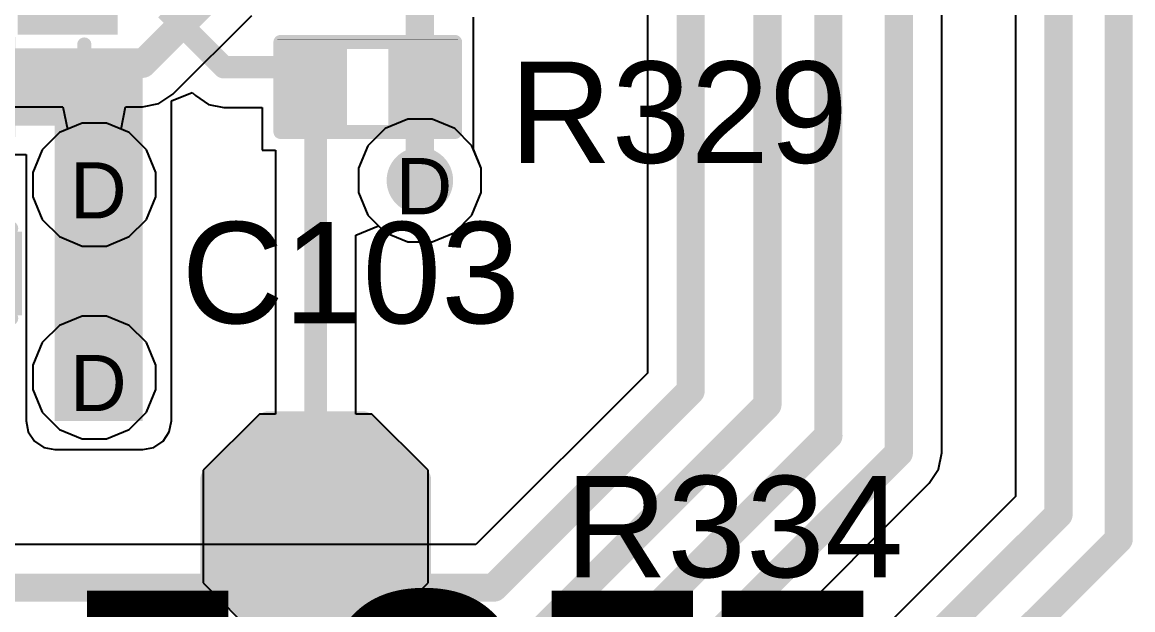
# Model space of a CAD drawing. Header units: inches. Extents: x -11 to 5428, y 0 to 5423.
# Drawn here: x 113.12 to 123.14, y 17.3 to 22.61 of the extents above; entities that cross this region are included whole.
import ezdxf

# ---------------------------------------------------------------- set-up
doc = ezdxf.new("R2010")
doc.units = ezdxf.units.IN
for name, color, linetype in [('Bottom Layer', 5, 'Continuous'), ('Drill Drawing', 1, 'Continuous'), ('GND', 16, 'Continuous'), ('PWR', 76, 'Continuous'), ('Top Layer', 1, 'Continuous'), ('Top Overlay', 2, 'Continuous'), ('Top Paste', 8, 'Continuous'), ('Top Solder', 216, 'Continuous'), ('Via Holes', 16, 'Continuous')]:
    doc.layers.add(name, color=color, linetype=linetype)
doc.styles.add('Arial', font='', dxfattribs={"height": 0.2})
doc.styles.add('Arial_Bold', font='', dxfattribs={"height": 0.2})
doc.styles.get('Arial').set_extended_font_data('Arial')
doc.styles.get('Arial_Bold').set_extended_font_data('Arial', bold=True)

# ---------------------------------------------------------------- blocks, each defined once
blk = doc.blocks.new('16_QFN__3_3___545')
at = {"layer": 'Top Layer'}
for points in [[(-0.875, 1.8), (-0.625, 1.8), (-0.625, 1.1), (-0.875, 1.1)], [(-0.375, 1.8), (-0.125, 1.8), (-0.125, 1.1), (-0.375, 1.1)], [(0.125, 1.8), (0.375, 1.8), (0.375, 1.1), (0.125, 1.1)], [(0.625, 1.8), (0.875, 1.8), (0.875, 1.1), (0.625, 1.1)], [(-1.1, 0.875), (-1.1, 0.625), (-1.8, 0.625), (-1.8, 0.875)], [(-0.85, 0.85), (0.85, 0.85), (0.85, -0.85), (-0.85, -0.85)], [(1.8, 0.875), (1.8, 0.625), (1.1, 0.625), (1.1, 0.875)], [(-1.1, 0.375), (-1.1, 0.125), (-1.8, 0.125), (-1.8, 0.375)], [(1.8, 0.375), (1.8, 0.125), (1.1, 0.125), (1.1, 0.375)], [(-1.1, -0.125), (-1.1, -0.375), (-1.8, -0.375), (-1.8, -0.125)], [(1.8, -0.125), (1.8, -0.375), (1.1, -0.375), (1.1, -0.125)], [(-1.1, -0.625), (-1.1, -0.875), (-1.8, -0.875), (-1.8, -0.625)], [(1.8, -0.625), (1.8, -0.875), (1.1, -0.875), (1.1, -0.625)], [(-0.875, -1.1), (-0.625, -1.1), (-0.625, -1.8), (-0.875, -1.8)], [(-0.375, -1.1), (-0.125, -1.1), (-0.125, -1.8), (-0.375, -1.8)], [(0.125, -1.1), (0.375, -1.1), (0.375, -1.8), (0.125, -1.8)], [(0.625, -1.1), (0.875, -1.1), (0.875, -1.8), (0.625, -1.8)]]:
    blk.add_hatch(color=1, dxfattribs=at).paths.add_polyline_path(points)
at = {"layer": 'Top Paste'}
for points in [[(-0.875, 1.8), (-0.625, 1.8), (-0.625, 1.1), (-0.875, 1.1)], [(-0.375, 1.8), (-0.125, 1.8), (-0.125, 1.1), (-0.375, 1.1)], [(0.125, 1.8), (0.375, 1.8), (0.375, 1.1), (0.125, 1.1)], [(0.625, 1.8), (0.875, 1.8), (0.875, 1.1), (0.625, 1.1)], [(-1.1, 0.875), (-1.1, 0.625), (-1.8, 0.625), (-1.8, 0.875)], [(-0.85, 0.85), (0.85, 0.85), (0.85, -0.85), (-0.85, -0.85)], [(1.8, 0.875), (1.8, 0.625), (1.1, 0.625), (1.1, 0.875)], [(-1.1, 0.375), (-1.1, 0.125), (-1.8, 0.125), (-1.8, 0.375)], [(1.8, 0.375), (1.8, 0.125), (1.1, 0.125), (1.1, 0.375)], [(-1.1, -0.125), (-1.1, -0.375), (-1.8, -0.375), (-1.8, -0.125)], [(1.8, -0.125), (1.8, -0.375), (1.1, -0.375), (1.1, -0.125)], [(-1.1, -0.625), (-1.1, -0.875), (-1.8, -0.875), (-1.8, -0.625)], [(1.8, -0.625), (1.8, -0.875), (1.1, -0.875), (1.1, -0.625)], [(-0.875, -1.1), (-0.625, -1.1), (-0.625, -1.8), (-0.875, -1.8)], [(-0.375, -1.1), (-0.125, -1.1), (-0.125, -1.8), (-0.375, -1.8)], [(0.125, -1.1), (0.375, -1.1), (0.375, -1.8), (0.125, -1.8)], [(0.625, -1.1), (0.875, -1.1), (0.875, -1.8), (0.625, -1.8)]]:
    blk.add_hatch(color=8, dxfattribs=at).paths.add_polyline_path(points)
at = {"layer": 'Top Solder'}
for points in [[(-0.977, 1.902), (-0.523, 1.902), (-0.523, 0.998), (-0.977, 0.998)], [(-0.477, 1.902), (-0.023, 1.902), (-0.023, 0.998), (-0.477, 0.998)], [(0.023, 1.902), (0.477, 1.902), (0.477, 0.998), (0.023, 0.998)], [(0.523, 1.902), (0.977, 1.902), (0.977, 0.998), (0.523, 0.998)], [(-0.998, 0.977), (-0.998, 0.523), (-1.902, 0.523), (-1.902, 0.977)], [(-0.952, 0.952), (0.952, 0.952), (0.952, -0.952), (-0.952, -0.952)], [(1.902, 0.977), (1.902, 0.523), (0.998, 0.523), (0.998, 0.977)], [(-0.998, 0.477), (-0.998, 0.023), (-1.902, 0.023), (-1.902, 0.477)], [(1.902, 0.477), (1.902, 0.023), (0.998, 0.023), (0.998, 0.477)], [(-0.998, -0.023), (-0.998, -0.477), (-1.902, -0.477), (-1.902, -0.023)], [(1.902, -0.023), (1.902, -0.477), (0.998, -0.477), (0.998, -0.023)], [(-0.998, -0.523), (-0.998, -0.977), (-1.902, -0.977), (-1.902, -0.523)], [(1.902, -0.523), (1.902, -0.977), (0.998, -0.977), (0.998, -0.523)], [(-0.977, -0.998), (-0.523, -0.998), (-0.523, -1.902), (-0.977, -1.902)], [(-0.477, -0.998), (-0.023, -0.998), (-0.023, -1.902), (-0.477, -1.902)], [(0.023, -0.998), (0.477, -0.998), (0.477, -1.902), (0.023, -1.902)], [(0.523, -0.998), (0.977, -0.998), (0.977, -1.902), (0.523, -1.902)]]:
    blk.add_hatch(color=216, dxfattribs=at).paths.add_polyline_path(points)
at = {"layer": 'Top Overlay'}
for points in [[(-1.6, 1.067, 0.127, 0.127, 0), (-1.6, 1.6, 0.127, 0.127, 0)], [(-1.067, 1.6, 0.127, 0.127, 0), (-1.6, 1.6, 0.127, 0.127, 0)], [(1.6, 1.6, 0.127, 0.127, 0), (1.067, 1.6, 0.127, 0.127, 0)], [(1.6, 1.067, 0.127, 0.127, 0), (1.6, 1.6, 0.127, 0.127, 0)], [(-1.956, 0.762, 0.127, 0.127, 0), (-2.083, 0.889, 0.127, 0.127, 0)], [(-2.083, 0.635, 0.127, 0.127, 0), (-2.083, 0.889, 0.127, 0.127, 0)], [(-2.083, 0.635, 0.127, 0.127, 0), (-1.956, 0.762, 0.127, 0.127, 0)], [(-1.6, -1.6, 0.127, 0.127, 0), (-1.6, -1.067, 0.127, 0.127, 0)], [(1.6, -1.6, 0.127, 0.127, 0), (1.6, -1.067, 0.127, 0.127, 0)], [(-1.067, -1.6, 0.127, 0.127, 0), (-1.6, -1.6, 0.127, 0.127, 0)], [(1.6, -1.6, 0.127, 0.127, 0), (1.067, -1.6, 0.127, 0.127, 0)]]:
    blk.add_lwpolyline(points, format="xyseb", dxfattribs=at)
for points in [[(-1.632, 1.6, 0.0635, 0.0635, 1), (-1.568, 1.6, 0.0635, 0.0635, 1)], [(-1.632, 1.6, 0.0635, 0.0635, 1), (-1.568, 1.6, 0.0635, 0.0635, 1)], [(-1.099, 1.6, 0.0635, 0.0635, 1), (-1.035, 1.6, 0.0635, 0.0635, 1)], [(1.035, 1.6, 0.0635, 0.0635, 1), (1.099, 1.6, 0.0635, 0.0635, 1)], [(1.568, 1.6, 0.0635, 0.0635, 1), (1.632, 1.6, 0.0635, 0.0635, 1)], [(1.568, 1.6, 0.0635, 0.0635, 1), (1.632, 1.6, 0.0635, 0.0635, 1)], [(-1.632, 1.067, 0.0635, 0.0635, 1), (-1.568, 1.067, 0.0635, 0.0635, 1)], [(1.568, 1.067, 0.0635, 0.0635, 1), (1.632, 1.067, 0.0635, 0.0635, 1)], [(-2.115, 0.889, 0.0635, 0.0635, 1), (-2.051, 0.889, 0.0635, 0.0635, 1)], [(-2.115, 0.889, 0.0635, 0.0635, 1), (-2.051, 0.889, 0.0635, 0.0635, 1)], [(-1.988, 0.762, 0.0635, 0.0635, 1), (-1.924, 0.762, 0.0635, 0.0635, 1)], [(-1.988, 0.762, 0.0635, 0.0635, 1), (-1.924, 0.762, 0.0635, 0.0635, 1)], [(-2.115, 0.635, 0.0635, 0.0635, 1), (-2.051, 0.635, 0.0635, 0.0635, 1)], [(-2.115, 0.635, 0.0635, 0.0635, 1), (-2.051, 0.635, 0.0635, 0.0635, 1)], [(-1.632, -1.067, 0.0635, 0.0635, 1), (-1.568, -1.067, 0.0635, 0.0635, 1)], [(1.568, -1.067, 0.0635, 0.0635, 1), (1.632, -1.067, 0.0635, 0.0635, 1)], [(-1.632, -1.6, 0.0635, 0.0635, 1), (-1.568, -1.6, 0.0635, 0.0635, 1)], [(-1.632, -1.6, 0.0635, 0.0635, 1), (-1.568, -1.6, 0.0635, 0.0635, 1)], [(-1.099, -1.6, 0.0635, 0.0635, 1), (-1.035, -1.6, 0.0635, 0.0635, 1)], [(1.035, -1.6, 0.0635, 0.0635, 1), (1.099, -1.6, 0.0635, 0.0635, 1)], [(1.568, -1.6, 0.0635, 0.0635, 1), (1.632, -1.6, 0.0635, 0.0635, 1)], [(1.568, -1.6, 0.0635, 0.0635, 1), (1.632, -1.6, 0.0635, 0.0635, 1)]]:
    blk.add_lwpolyline(points, format="xyseb", close=True, dxfattribs=at)
blk = doc.blocks.new('T__________547')
at = {"layer": 'Top Layer'}
blk.add_hatch(color=1, dxfattribs=at).paths.add_polyline_path([(0.381, 0.762), (-0.381, 0.762), (-0.762, 0.381), (-0.762, -0.381), (-0.381, -0.762), (0.381, -0.762), (0.762, -0.381), (0.762, 0.381)])
at = {"layer": 'Top Paste'}
blk.add_hatch(color=8, dxfattribs=at).paths.add_polyline_path([(0.381, 0.762), (-0.381, 0.762), (-0.762, 0.381), (-0.762, -0.381), (-0.381, -0.762), (0.381, -0.762), (0.762, -0.381), (0.762, 0.381)])
at = {"layer": 'Top Solder'}
blk.add_hatch(color=216, dxfattribs=at).paths.add_polyline_path([(0.432, 0.864), (-0.432, 0.864), (-0.864, 0.432), (-0.864, -0.432), (-0.432, -0.864), (0.432, -0.864), (0.864, -0.432), (0.864, 0.432)])
at = {"layer": 'Top Overlay'}
for points in [[(-0.94, 0.432, 0.2, 0.2, 0), (-0.432, 0.94, 0.2, 0.2, 0)], [(-0.432, 0.94, 0.2, 0.2, 0), (0.432, 0.94, 0.2, 0.2, 0)], [(0.432, 0.94, 0.2, 0.2, 0), (0.94, 0.432, 0.2, 0.2, 0)], [(-0.94, -0.432, 0.2, 0.2, 0), (-0.94, 0.432, 0.2, 0.2, 0)], [(0.94, -0.432, 0.2, 0.2, 0), (0.94, 0.432, 0.2, 0.2, 0)], [(-0.94, -0.432, 0.2, 0.2, 0), (-0.432, -0.94, 0.2, 0.2, 0)], [(0.432, -0.94, 0.2, 0.2, 0), (0.94, -0.432, 0.2, 0.2, 0)], [(-0.432, -0.94, 0.2, 0.2, 0), (0.432, -0.94, 0.2, 0.2, 0)]]:
    blk.add_lwpolyline(points, format="xyseb", dxfattribs=at)
for points in [[(-0.482, 0.94, 0.1, 0.1, 1), (-0.382, 0.94, 0.1, 0.1, 1)], [(-0.482, 0.94, 0.1, 0.1, 1), (-0.382, 0.94, 0.1, 0.1, 1)], [(0.382, 0.94, 0.1, 0.1, 1), (0.482, 0.94, 0.1, 0.1, 1)], [(0.382, 0.94, 0.1, 0.1, 1), (0.482, 0.94, 0.1, 0.1, 1)], [(-0.99, 0.432, 0.1, 0.1, 1), (-0.89, 0.432, 0.1, 0.1, 1)], [(-0.99, 0.432, 0.1, 0.1, 1), (-0.89, 0.432, 0.1, 0.1, 1)], [(0.89, 0.432, 0.1, 0.1, 1), (0.99, 0.432, 0.1, 0.1, 1)], [(0.89, 0.432, 0.1, 0.1, 1), (0.99, 0.432, 0.1, 0.1, 1)], [(-0.99, -0.432, 0.1, 0.1, 1), (-0.89, -0.432, 0.1, 0.1, 1)], [(-0.99, -0.432, 0.1, 0.1, 1), (-0.89, -0.432, 0.1, 0.1, 1)], [(0.89, -0.432, 0.1, 0.1, 1), (0.99, -0.432, 0.1, 0.1, 1)], [(0.89, -0.432, 0.1, 0.1, 1), (0.99, -0.432, 0.1, 0.1, 1)], [(-0.482, -0.94, 0.1, 0.1, 1), (-0.382, -0.94, 0.1, 0.1, 1)], [(-0.482, -0.94, 0.1, 0.1, 1), (-0.382, -0.94, 0.1, 0.1, 1)], [(0.382, -0.94, 0.1, 0.1, 1), (0.482, -0.94, 0.1, 0.1, 1)], [(0.382, -0.94, 0.1, 0.1, 1), (0.482, -0.94, 0.1, 0.1, 1)]]:
    blk.add_lwpolyline(points, format="xyseb", close=True, dxfattribs=at)
blk = doc.blocks.new('R___0402_554')
at = {"layer": 'Top Layer'}
for points in [[(-0.699, -0.317), (-0.699, 0.318), (-0.241, 0.318), (-0.241, -0.317)], [(0.241, -0.317), (0.241, 0.318), (0.698, 0.318), (0.698, -0.317)]]:
    blk.add_hatch(color=1, dxfattribs=at).paths.add_polyline_path(points)
at = {"layer": 'Top Paste'}
for points in [[(-0.699, -0.317), (-0.699, 0.318), (-0.241, 0.318), (-0.241, -0.317)], [(0.241, -0.317), (0.241, 0.318), (0.698, 0.318), (0.698, -0.317)]]:
    blk.add_hatch(color=8, dxfattribs=at).paths.add_polyline_path(points)
at = {"layer": 'Top Solder'}
for points in [[(-0.754, -0.372), (-0.754, 0.373), (-0.186, 0.373), (-0.186, -0.372)], [(0.186, -0.372), (0.186, 0.373), (0.753, 0.373), (0.753, -0.372)]]:
    blk.add_hatch(color=216, dxfattribs=at).paths.add_polyline_path(points)
at = {"layer": 'Top Overlay'}
for points in [[(-0.787, 0.406, 0.127, 0.127, 0), (-0.787, -0.406, 0.127, 0.127, 0)], [(0.787, 0.406, 0.127, 0.127, 0), (-0.787, 0.406, 0.127, 0.127, 0)], [(0.787, 0.406, 0.127, 0.127, 0), (0.787, -0.406, 0.127, 0.127, 0)], [(0.787, -0.406, 0.127, 0.127, 0), (-0.787, -0.406, 0.127, 0.127, 0)], [(0.813, -0.432, 0.00323, 0.00323, 0), (-0.813, -0.432, 0.00323, 0.00323, 0)]]:
    blk.add_lwpolyline(points, format="xyseb", dxfattribs=at)
for points in [[(-0.819, 0.406, 0.0635, 0.0635, 1), (-0.756, 0.406, 0.0635, 0.0635, 1)], [(-0.819, 0.406, 0.0635, 0.0635, 1), (-0.756, 0.406, 0.0635, 0.0635, 1)], [(0.756, 0.406, 0.0635, 0.0635, 1), (0.819, 0.406, 0.0635, 0.0635, 1)], [(0.756, 0.406, 0.0635, 0.0635, 1), (0.819, 0.406, 0.0635, 0.0635, 1)], [(-0.819, -0.406, 0.0635, 0.0635, 1), (-0.756, -0.406, 0.0635, 0.0635, 1)], [(-0.819, -0.406, 0.0635, 0.0635, 1), (-0.756, -0.406, 0.0635, 0.0635, 1)], [(0.756, -0.406, 0.0635, 0.0635, 1), (0.819, -0.406, 0.0635, 0.0635, 1)], [(0.756, -0.406, 0.0635, 0.0635, 1), (0.819, -0.406, 0.0635, 0.0635, 1)], [(-0.814, -0.432, 0.00161, 0.00161, 1), (-0.812, -0.432, 0.00161, 0.00161, 1)], [(0.812, -0.432, 0.00161, 0.00161, 1), (0.814, -0.432, 0.00161, 0.00161, 1)]]:
    blk.add_lwpolyline(points, format="xyseb", close=True, dxfattribs=at)
blk = doc.blocks.new('C___0402_563')
at = {"layer": 'Top Layer'}
for points in [[(-0.699, -0.317), (-0.699, 0.318), (-0.241, 0.318), (-0.241, -0.317)], [(0.241, -0.317), (0.241, 0.318), (0.698, 0.318), (0.698, -0.317)]]:
    blk.add_hatch(color=1, dxfattribs=at).paths.add_polyline_path(points)
at = {"layer": 'Top Paste'}
for points in [[(-0.699, -0.317), (-0.699, 0.318), (-0.241, 0.318), (-0.241, -0.317)], [(0.241, -0.317), (0.241, 0.318), (0.698, 0.318), (0.698, -0.317)]]:
    blk.add_hatch(color=8, dxfattribs=at).paths.add_polyline_path(points)
at = {"layer": 'Top Solder'}
for points in [[(-0.759, -0.377), (-0.759, 0.378), (-0.181, 0.378), (-0.181, -0.377)], [(0.181, -0.377), (0.181, 0.378), (0.758, 0.378), (0.758, -0.377)]]:
    blk.add_hatch(color=216, dxfattribs=at).paths.add_polyline_path(points)
at = {"layer": 'Top Overlay'}
for points in [[(-0.787, 0.406, 0.127, 0.127, 0), (-0.787, -0.406, 0.127, 0.127, 0)], [(-0.279, 0.406, 0.127, 0.127, 0), (-0.787, 0.406, 0.127, 0.127, 0)], [(0.787, 0.406, 0.127, 0.127, 0), (0.279, 0.406, 0.127, 0.127, 0)], [(0.787, 0.406, 0.127, 0.127, 0), (0.787, -0.406, 0.127, 0.127, 0)], [(-0.279, -0.406, 0.127, 0.127, 0), (-0.787, -0.406, 0.127, 0.127, 0)], [(0.787, -0.406, 0.127, 0.127, 0), (0.279, -0.406, 0.127, 0.127, 0)]]:
    blk.add_lwpolyline(points, format="xyseb", dxfattribs=at)
for points in [[(-0.819, 0.406, 0.0635, 0.0635, 1), (-0.756, 0.406, 0.0635, 0.0635, 1)], [(-0.819, 0.406, 0.0635, 0.0635, 1), (-0.756, 0.406, 0.0635, 0.0635, 1)], [(-0.311, 0.406, 0.0635, 0.0635, 1), (-0.248, 0.406, 0.0635, 0.0635, 1)], [(0.248, 0.406, 0.0635, 0.0635, 1), (0.311, 0.406, 0.0635, 0.0635, 1)], [(0.756, 0.406, 0.0635, 0.0635, 1), (0.819, 0.406, 0.0635, 0.0635, 1)], [(0.756, 0.406, 0.0635, 0.0635, 1), (0.819, 0.406, 0.0635, 0.0635, 1)], [(-0.819, -0.406, 0.0635, 0.0635, 1), (-0.756, -0.406, 0.0635, 0.0635, 1)], [(-0.819, -0.406, 0.0635, 0.0635, 1), (-0.756, -0.406, 0.0635, 0.0635, 1)], [(-0.311, -0.406, 0.0635, 0.0635, 1), (-0.248, -0.406, 0.0635, 0.0635, 1)], [(0.248, -0.406, 0.0635, 0.0635, 1), (0.311, -0.406, 0.0635, 0.0635, 1)], [(0.756, -0.406, 0.0635, 0.0635, 1), (0.819, -0.406, 0.0635, 0.0635, 1)], [(0.756, -0.406, 0.0635, 0.0635, 1), (0.819, -0.406, 0.0635, 0.0635, 1)]]:
    blk.add_lwpolyline(points, format="xyseb", close=True, dxfattribs=at)

msp = doc.modelspace()

# ---------------------------------------------------------------- hatches: boundary and pattern name
at = {"layer": 'Bottom Layer'}
h = msp.add_hatch(color=5, dxfattribs=at)
edge = h.paths.add_edge_path()
edge.add_arc((113.769, 21.139), 0.3, 0, 360)
h = msp.add_hatch(color=5, dxfattribs=at)
edge = h.paths.add_edge_path()
edge.add_arc((116.706, 21.177), 0.3, 0, 360)
h = msp.add_hatch(color=5, dxfattribs=at)
edge = h.paths.add_edge_path()
edge.add_arc((113.769, 19.399), 0.3, 0, 360)
at = {"layer": 'GND'}
h = msp.add_hatch(color=16, dxfattribs=at)
edge = h.paths.add_edge_path()
edge.add_arc((113.769, 21.139), 0.3, 0, 360)
h = msp.add_hatch(color=16, dxfattribs=at)
edge = h.paths.add_edge_path()
edge.add_arc((116.706, 21.177), 0.3, 0, 360)
h = msp.add_hatch(color=16, dxfattribs=at)
edge = h.paths.add_edge_path()
edge.add_arc((113.769, 19.399), 0.3, 0, 360)
at = {"layer": 'PWR'}
h = msp.add_hatch(color=76, dxfattribs=at)
edge = h.paths.add_edge_path()
edge.add_arc((113.769, 21.139), 0.3, 0, 360)
h = msp.add_hatch(color=76, dxfattribs=at)
edge = h.paths.add_edge_path()
edge.add_arc((116.706, 21.177), 0.3, 0, 360)
h = msp.add_hatch(color=76, dxfattribs=at)
edge = h.paths.add_edge_path()
edge.add_arc((113.769, 19.399), 0.3, 0, 360)
at = {"layer": 'Top Layer'}
for points in [[(112.704, 21.671), (114.206, 21.671), (114.206, 22.371), (112.704, 22.371)], [(113.412, 19.007), (114.206, 19.007), (114.206, 22.371), (113.412, 22.371)]]:
    msp.add_hatch(color=1, dxfattribs=at).paths.add_polyline_path(points)
h = msp.add_hatch(color=1, dxfattribs=at)
edge = h.paths.add_edge_path()
edge.add_arc((113.769, 21.139), 0.3, 0, 360)
h = msp.add_hatch(color=1, dxfattribs=at)
edge = h.paths.add_edge_path()
edge.add_arc((116.706, 21.177), 0.3, 0, 360)
h = msp.add_hatch(color=1, dxfattribs=at)
edge = h.paths.add_edge_path()
edge.add_arc((113.769, 19.399), 0.3, 0, 360)
at = {"layer": 'Via Holes'}
h = msp.add_hatch(color=7, dxfattribs=at)
edge = h.paths.add_edge_path()
edge.add_arc((113.769, 21.139), 0.15, 0, 360)
h = msp.add_hatch(color=7, dxfattribs=at)
edge = h.paths.add_edge_path()
edge.add_arc((116.706, 21.177), 0.15, 0, 360)
h = msp.add_hatch(color=7, dxfattribs=at)
edge = h.paths.add_edge_path()
edge.add_arc((113.769, 19.399), 0.15, 0, 360)

# ---------------------------------------------------------------- linework, layer by layer
at = {"layer": 'Bottom Layer'}
for p, q in [((121.415, 18.718), (121.415, 42.55)), ((122.079, 32.387), (122.079, 18.324)), ((118.76, 25.281), (118.76, 19.439)), ((114.478, 21.955), (115.19, 22.667)), ((114.352, 21.871), (114.478, 21.955)), ((111.087, 21.842), (113.486, 21.842)), ((113.486, 21.842), (113.527, 21.639)), ((114.011, 21.639), (114.052, 21.842)), ((114.052, 21.842), (114.204, 21.842)), ((114.204, 21.842), (114.352, 21.871)), ((116.392, 21.646), (116.236, 21.491)), ((116.596, 21.731), (116.392, 21.646)), ((116.816, 21.731), (116.596, 21.731)), ((117.02, 21.646), (116.816, 21.731)), ((117.176, 21.491), (117.02, 21.646)), ((113.455, 21.609), (113.299, 21.453)), ((113.527, 21.639), (113.455, 21.609)), ((114.083, 21.609), (114.011, 21.639)), ((114.239, 21.453), (114.083, 21.609)), ((113.299, 21.453), (113.215, 21.249)), ((114.323, 21.249), (114.239, 21.453)), ((116.236, 21.491), (116.152, 21.287)), ((117.26, 21.287), (117.176, 21.491)), ((113.215, 21.249), (113.215, 21.029)), ((114.323, 21.029), (114.323, 21.249)), ((116.152, 21.287), (116.152, 21.067)), ((117.26, 21.067), (117.26, 21.287)), ((116.152, 21.067), (116.236, 20.863)), ((117.176, 20.863), (117.26, 21.067)), ((113.215, 21.029), (113.299, 20.825)), ((114.239, 20.825), (114.323, 21.029)), ((116.236, 20.863), (116.392, 20.707)), ((117.02, 20.707), (117.176, 20.863)), ((113.299, 20.825), (113.455, 20.67)), ((114.083, 20.67), (114.239, 20.825)), ((113.455, 20.67), (113.659, 20.585)), ((113.879, 20.585), (114.083, 20.67)), ((116.392, 20.707), (116.596, 20.623)), ((116.816, 20.623), (117.02, 20.707)), ((113.659, 20.585), (113.879, 20.585)), ((116.596, 20.623), (116.816, 20.623)), ((113.659, 19.953), (113.455, 19.869)), ((113.879, 19.953), (113.659, 19.953)), ((114.083, 19.869), (113.879, 19.953)), ((113.455, 19.869), (113.299, 19.713)), ((114.239, 19.713), (114.083, 19.869)), ((113.299, 19.713), (113.215, 19.51)), ((114.323, 19.51), (114.239, 19.713)), ((113.215, 19.51), (113.215, 19.289)), ((114.323, 19.289), (114.323, 19.51)), ((118.76, 19.439), (117.212, 17.891)), ((113.215, 19.289), (113.299, 19.086)), ((114.239, 19.086), (114.323, 19.289)), ((113.299, 19.086), (113.455, 18.93)), ((114.083, 18.93), (114.239, 19.086)), ((113.455, 18.93), (113.659, 18.845)), ((113.659, 18.845), (113.879, 18.845)), ((113.879, 18.845), (114.083, 18.93)), ((121.385, 18.57), (121.415, 18.718)), ((121.301, 18.444), (121.385, 18.57)), ((118.362, 15.504), (121.301, 18.444)), ((122.079, 18.324), (118.76, 15.005)), ((117.212, 17.891), (90.925, 17.891))]:
    msp.add_line(p, q, dxfattribs=at)
for points in [[(121.026, 18.718, 0.254, 0.254, 0), (121.026, 42.55, 0.254, 0.254, 0)], [(120.391, 18.874, 0.254, 0.254, 0), (120.391, 42.341, 0.254, 0.254, 0)], [(119.842, 19.154, 0.254, 0.254, 0), (119.842, 42.063, 0.254, 0.254, 0)], [(119.149, 19.278, 0.254, 0.254, 0), (119.149, 40.779, 0.254, 0.254, 0)], [(122.467, 18.163, 0.254, 0.254, 0), (122.467, 32.387, 0.254, 0.254, 0)], [(123.01, 17.939, 0.254, 0.254, 0), (123.01, 32.162, 0.254, 0.254, 0)], [(114.204, 22.23, 0.254, 0.254, 0), (115.195, 23.221, 0.254, 0.254, 0)], [(110.926, 22.23, 0.254, 0.254, 0), (114.204, 22.23, 0.254, 0.254, 0)], [(117.373, 17.502, 0.254, 0.254, 0), (119.149, 19.278, 0.254, 0.254, 0)], [(117.613, 16.925, 0.254, 0.254, 0), (119.842, 19.154, 0.254, 0.254, 0)], [(117.855, 16.339, 0.254, 0.254, 0), (120.391, 18.874, 0.254, 0.254, 0)], [(118.087, 15.779, 0.254, 0.254, 0), (121.026, 18.718, 0.254, 0.254, 0)], [(118.921, 14.617, 0.254, 0.254, 0), (122.467, 18.163, 0.254, 0.254, 0)], [(119.146, 14.074, 0.254, 0.254, 0), (123.01, 17.939, 0.254, 0.254, 0)], [(90.765, 17.502, 0.254, 0.254, 0), (117.373, 17.502, 0.254, 0.254, 0)]]:
    msp.add_lwpolyline(points, format="xyseb", dxfattribs=at)
for points in [[(114.14, 22.23, 0.127, 0.127, 1), (114.267, 22.23, 0.127, 0.127, 1)], [(114.14, 22.23, 0.127, 0.127, 1), (114.267, 22.23, 0.127, 0.127, 1)], [(119.085, 19.278, 0.127, 0.127, 1), (119.212, 19.278, 0.127, 0.127, 1)], [(119.085, 19.278, 0.127, 0.127, 1), (119.212, 19.278, 0.127, 0.127, 1)], [(119.778, 19.154, 0.127, 0.127, 1), (119.905, 19.154, 0.127, 0.127, 1)], [(119.778, 19.154, 0.127, 0.127, 1), (119.905, 19.154, 0.127, 0.127, 1)], [(120.328, 18.874, 0.127, 0.127, 1), (120.455, 18.874, 0.127, 0.127, 1)], [(120.328, 18.874, 0.127, 0.127, 1), (120.455, 18.874, 0.127, 0.127, 1)], [(120.963, 18.718, 0.127, 0.127, 1), (121.09, 18.718, 0.127, 0.127, 1)], [(120.963, 18.718, 0.127, 0.127, 1), (121.09, 18.718, 0.127, 0.127, 1)], [(122.404, 18.163, 0.127, 0.127, 1), (122.531, 18.163, 0.127, 0.127, 1)], [(122.404, 18.163, 0.127, 0.127, 1), (122.531, 18.163, 0.127, 0.127, 1)], [(122.946, 17.939, 0.127, 0.127, 1), (123.073, 17.939, 0.127, 0.127, 1)], [(122.946, 17.939, 0.127, 0.127, 1), (123.073, 17.939, 0.127, 0.127, 1)], [(117.31, 17.502, 0.127, 0.127, 1), (117.437, 17.502, 0.127, 0.127, 1)], [(117.31, 17.502, 0.127, 0.127, 1), (117.437, 17.502, 0.127, 0.127, 1)]]:
    msp.add_lwpolyline(points, format="xyseb", close=True, dxfattribs=at)
at = {"layer": 'GND'}
for p, q in [((113.659, 21.693), (113.455, 21.609)), ((113.879, 21.693), (113.659, 21.693)), ((114.083, 21.609), (113.879, 21.693)), ((116.392, 21.646), (116.236, 21.491)), ((116.596, 21.731), (116.392, 21.646)), ((116.816, 21.731), (116.596, 21.731)), ((117.02, 21.646), (116.816, 21.731)), ((117.176, 21.491), (117.02, 21.646)), ((113.455, 21.609), (113.299, 21.453)), ((114.239, 21.453), (114.083, 21.609)), ((113.299, 21.453), (113.215, 21.249)), ((114.323, 21.249), (114.239, 21.453)), ((116.236, 21.491), (116.152, 21.287)), ((117.26, 21.287), (117.176, 21.491)), ((113.215, 21.249), (113.215, 21.029)), ((114.323, 21.029), (114.323, 21.249)), ((116.152, 21.287), (116.152, 21.067)), ((117.26, 21.067), (117.26, 21.287)), ((116.152, 21.067), (116.236, 20.863)), ((117.176, 20.863), (117.26, 21.067)), ((113.215, 21.029), (113.299, 20.825)), ((114.239, 20.825), (114.323, 21.029)), ((116.236, 20.863), (116.392, 20.707)), ((117.02, 20.707), (117.176, 20.863)), ((113.299, 20.825), (113.455, 20.67)), ((114.083, 20.67), (114.239, 20.825)), ((113.455, 20.67), (113.659, 20.585)), ((113.879, 20.585), (114.083, 20.67)), ((116.392, 20.707), (116.596, 20.623)), ((116.816, 20.623), (117.02, 20.707)), ((113.659, 20.585), (113.879, 20.585)), ((116.596, 20.623), (116.816, 20.623)), ((113.659, 19.953), (113.455, 19.869)), ((113.879, 19.953), (113.659, 19.953)), ((114.083, 19.869), (113.879, 19.953)), ((113.455, 19.869), (113.299, 19.713)), ((114.239, 19.713), (114.083, 19.869)), ((113.299, 19.713), (113.215, 19.51)), ((114.323, 19.51), (114.239, 19.713)), ((113.215, 19.51), (113.215, 19.289)), ((114.323, 19.289), (114.323, 19.51)), ((113.215, 19.289), (113.299, 19.086)), ((114.239, 19.086), (114.323, 19.289)), ((113.299, 19.086), (113.455, 18.93)), ((114.083, 18.93), (114.239, 19.086)), ((113.455, 18.93), (113.659, 18.845)), ((113.659, 18.845), (113.879, 18.845)), ((113.879, 18.845), (114.083, 18.93))]:
    msp.add_line(p, q, dxfattribs=at)
at = {"layer": 'Top Layer'}
for p, q in [((117.189, 22.593), (117.189, 22.65)), ((117.189, 21.459), (117.189, 22.593)), ((117.189, 22.593), (117.189, 22.593)), ((114.465, 21.895), (114.652, 21.972)), ((114.652, 21.972), (114.682, 21.943)), ((114.682, 21.943), (114.8, 21.864)), ((114.465, 19.007), (114.465, 21.895)), ((114.8, 21.864), (114.939, 21.836)), ((114.939, 21.836), (114.939, 21.836)), ((114.939, 21.836), (115.284, 21.836)), ((115.284, 21.836), (115.284, 21.45)), ((115.284, 21.45), (115.404, 21.45)), ((115.404, 21.45), (115.404, 19.069)), ((117.26, 21.287), (117.189, 21.459)), ((112.704, 21.412), (113.153, 21.412)), ((113.153, 21.412), (113.153, 19.007)), ((117.26, 21.067), (117.26, 21.287)), ((117.176, 20.863), (117.26, 21.067)), ((117.02, 20.707), (117.176, 20.863)), ((116.129, 20.683), (116.332, 20.767)), ((116.332, 20.767), (116.392, 20.707)), ((116.129, 19.069), (116.129, 20.683)), ((116.392, 20.707), (116.596, 20.623)), ((116.816, 20.623), (117.02, 20.707)), ((116.596, 20.623), (116.816, 20.623)), ((115.258, 19.069), (114.75, 18.561)), ((115.404, 19.069), (115.258, 19.069)), ((116.274, 19.069), (116.129, 19.069)), ((116.782, 18.561), (116.274, 19.069)), ((113.153, 19.007), (113.173, 18.908)), ((114.445, 18.908), (114.465, 19.007)), ((113.173, 18.908), (113.229, 18.824)), ((114.389, 18.824), (114.445, 18.908)), ((113.229, 18.824), (113.313, 18.768)), ((113.313, 18.768), (113.412, 18.748)), ((113.412, 18.748), (114.206, 18.748)), ((114.206, 18.748), (114.305, 18.768)), ((114.305, 18.768), (114.389, 18.824)), ((114.75, 18.561), (114.75, 17.545)), ((116.782, 17.545), (116.782, 18.561)), ((114.75, 17.545), (115.258, 17.037)), ((116.274, 17.037), (116.782, 17.545))]:
    msp.add_line(p, q, dxfattribs=at)
for points in [[(116.706, 21.177, 0.254, 0.254, 0), (116.706, 23.221, 0.254, 0.254, 0)], [(114.416, 22.721, 0.203, 0.203, 0), (114.939, 22.199, 0.203, 0.203, 0)], [(114.939, 22.199, 0.203, 0.203, 0), (115.766, 22.199, 0.203, 0.203, 0)], [(115.766, 18.053, 0.203, 0.203, 0), (115.766, 22.199, 0.203, 0.203, 0)]]:
    msp.add_lwpolyline(points, format="xyseb", dxfattribs=at)
for points in [[(114.888, 22.199, 0.102, 0.102, 1), (114.989, 22.199, 0.102, 0.102, 1)], [(114.888, 22.199, 0.102, 0.102, 1), (114.989, 22.199, 0.102, 0.102, 1)], [(115.715, 22.199, 0.102, 0.102, 1), (115.817, 22.199, 0.102, 0.102, 1)], [(115.715, 22.199, 0.102, 0.102, 1), (115.817, 22.199, 0.102, 0.102, 1)], [(116.642, 21.177, 0.127, 0.127, 1), (116.769, 21.177, 0.127, 0.127, 1)], [(115.715, 18.053, 0.102, 0.102, 1), (115.817, 18.053, 0.102, 0.102, 1)]]:
    msp.add_lwpolyline(points, format="xyseb", close=True, dxfattribs=at)

# ---------------------------------------------------------------- block references
for name, p, rotation in [('16_QFN__3_3___545', (112.079, 23.471), 270), ('R___0402_554', (116.236, 22.021), 180), ('C___0402_563', (113.299, 20.339), 180)]:
    msp.add_blockref(name, p, dxfattribs=dict(rotation=rotation))
msp.add_blockref('T__________547', (115.766, 18.053))

# ---------------------------------------------------------------- texts
at = {"layer": 'Drill Drawing', "style": 'Arial'}
for p in [(113.549, 20.834), (116.486, 20.872), (113.549, 19.095)]:
    msp.add_text('D', height=0.508, dxfattribs=at).set_placement(p)
at = {"layer": 'Top Overlay'}
for s, height, style, p in [('R329', 0.9144, 'Arial', (117.514, 21.336)), ('C103', 0.9144, 'Arial', (114.555, 19.888)), ('R334', 0.9144, 'Arial', (118.015, 17.596)), ('F OFF', 1.8, 'Arial_Bold', (113.535, 15.673))]:
    msp.add_text(s, height=height, dxfattribs=dict(at, style=style)).set_placement(p)

doc.saveas('drawing.dxf')
